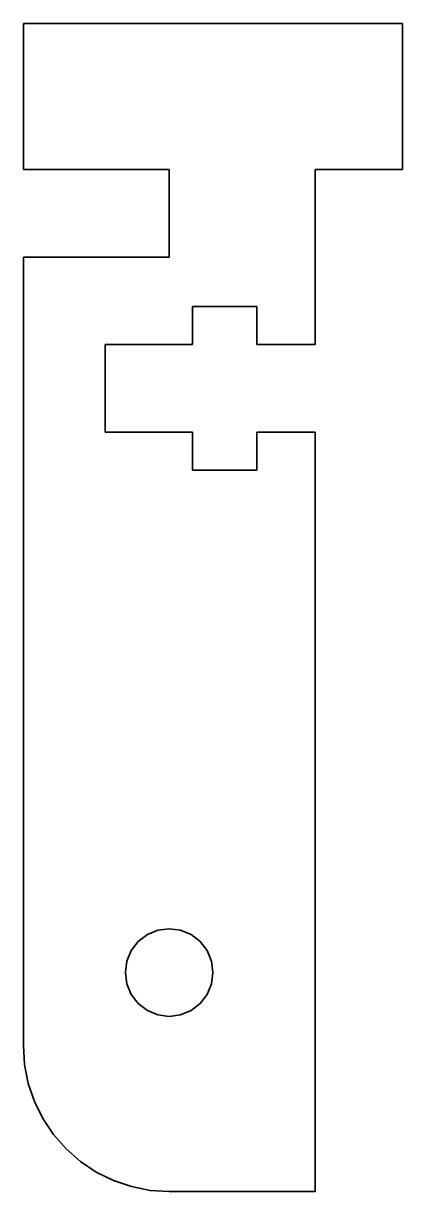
# Model space of a CAD drawing. Header units: inches. Extents: x 443.5 to 456.5, y 179.8 to 219.8.
import ezdxf

# ---------------------------------------------------------------- set-up
doc = ezdxf.new("R2010")
doc.units = ezdxf.units.IN
doc.header["$MEASUREMENT"] = 0
doc.layers.add('Laag 1', color=7, linetype='Continuous')

# ---------------------------------------------------------------- blocks, each defined once
blk = doc.blocks.new('block 3')
at = {"layer": 'Laag 1', "color": 5, "lineweight": 35, "true_color": 0x0000ff}
for points in [[(456.468, 219.848), (443.468, 219.848)], [(443.468, 219.848), (443.468, 214.849)], [(456.468, 214.849), (456.468, 219.848)], [(443.468, 214.849), (448.468, 214.849)], [(448.468, 214.849), (448.468, 211.849)], [(453.468, 211.849), (453.468, 214.849)], [(453.468, 214.849), (456.468, 214.849)], [(443.468, 211.849), (443.468, 184.849)], [(448.468, 211.849), (443.468, 211.849)], [(453.468, 208.849), (453.468, 211.849)], [(449.268, 208.849), (449.268, 210.149)], [(449.268, 210.149), (451.468, 210.149)], [(451.468, 210.149), (451.468, 208.849)], [(446.268, 205.849), (446.268, 208.849)], [(446.268, 208.849), (449.268, 208.849)], [(451.468, 208.849), (453.468, 208.849)], [(449.268, 205.849), (446.268, 205.849)], [(449.268, 204.549), (449.268, 205.849)], [(453.468, 205.849), (451.468, 205.849)], [(451.468, 205.849), (451.468, 204.549)], [(453.468, 179.848), (453.468, 205.849)], [(451.468, 204.549), (449.268, 204.549)], [(448.08, 188.797), (448.468, 188.849)], [(448.468, 188.849), (448.856, 188.797)], [(447.169, 188.099), (447.407, 188.409)], [(447.407, 188.409), (447.718, 188.648)], [(447.718, 188.648), (448.08, 188.797)], [(448.856, 188.797), (449.218, 188.648)], [(449.218, 188.648), (449.529, 188.409)], [(449.529, 188.409), (449.767, 188.099)], [(447.019, 187.737), (447.169, 188.099)], [(449.767, 188.099), (449.917, 187.737)], [(446.968, 187.348), (447.019, 187.737)], [(449.917, 187.737), (449.968, 187.348)], [(447.019, 186.961), (446.968, 187.348)], [(449.968, 187.348), (449.917, 186.961)], [(447.169, 186.598), (447.019, 186.961)], [(449.917, 186.961), (449.767, 186.598)], [(447.407, 186.288), (447.169, 186.598)], [(449.767, 186.598), (449.529, 186.288)], [(447.718, 186.05), (447.407, 186.288)], [(448.08, 185.9), (447.718, 186.05)], [(449.218, 186.05), (448.856, 185.9)], [(449.529, 186.288), (449.218, 186.05)], [(448.468, 185.848), (448.08, 185.9)], [(448.856, 185.9), (448.468, 185.848)], [(443.468, 184.849), (443.511, 184.196)], [(443.511, 184.196), (443.638, 183.554)], [(443.638, 183.554), (443.849, 182.935)], [(443.849, 182.935), (444.138, 182.349)], [(444.138, 182.349), (444.501, 181.805)], [(444.501, 181.805), (444.932, 181.313)], [(444.932, 181.313), (445.424, 180.882)], [(445.424, 180.882), (445.968, 180.519)], [(445.968, 180.519), (446.555, 180.229)], [(446.555, 180.229), (447.174, 180.019)], [(447.174, 180.019), (447.816, 179.892)], [(447.816, 179.892), (448.468, 179.848)], [(448.468, 179.848), (453.468, 179.848)]]:
    blk.add_lwpolyline(points, dxfattribs=at)

msp = doc.modelspace()

# ---------------------------------------------------------------- block references
at = {"layer": 'Laag 1'}
msp.add_blockref('block 3', (0, 0), dxfattribs=at)

doc.saveas('drawing.dxf')
